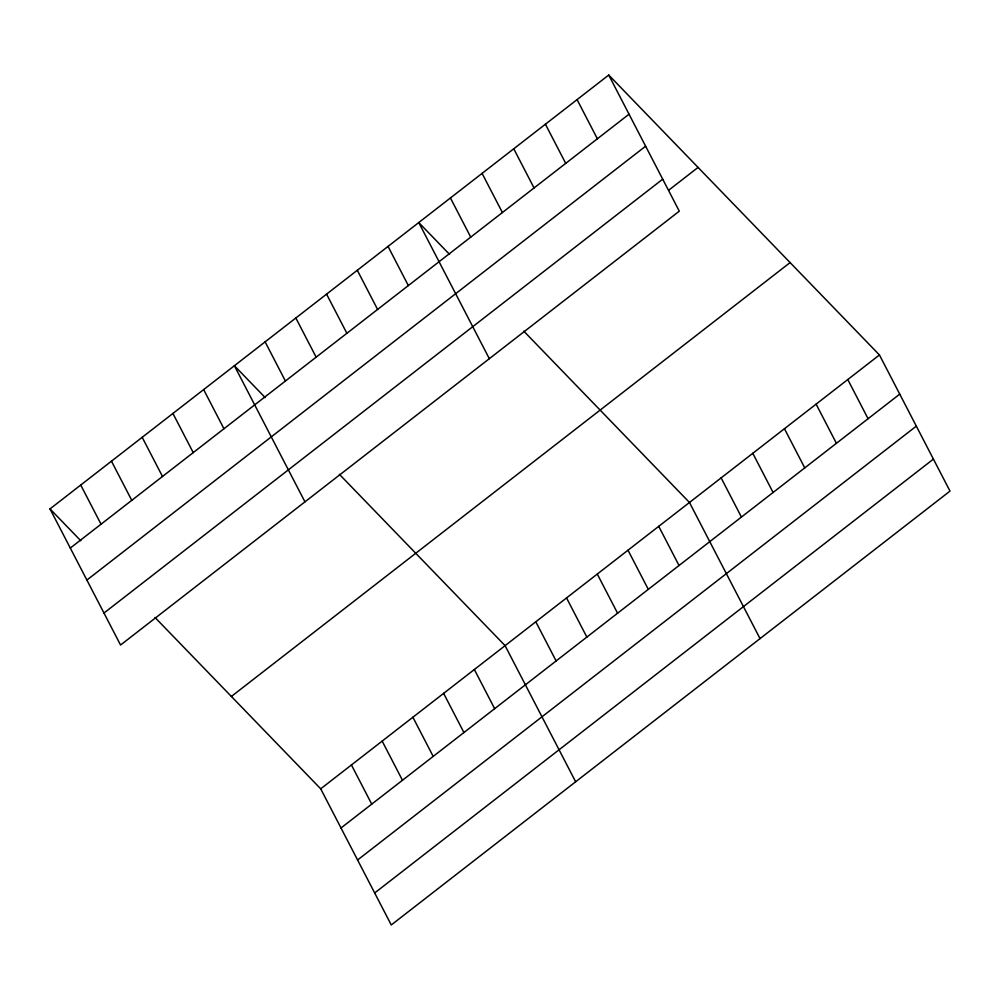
<?xml version="1.0" encoding="UTF-8"?>
<svg xmlns="http://www.w3.org/2000/svg" width="1000" height="1000" viewBox="0 0 1000 1000"><rect width="100%" height="100%" fill="white"/><g stroke="black" fill="none" stroke-linecap="round" stroke-linejoin="round"><path stroke-width="1.5" d="M608.737 75.037L679.3 211.175L120.562 645.037L50 508.9L608.737 75.037L879.438 354.963L950 491.1L391.262 924.963L320.7 788.825L155.025 617.5M70.3 548.062L629.038 114.2M86.888 580.062L645.625 146.2M103.975 613.038L662.712 179.175M668.838 190.113L698.062 167.413M231.375 696.45L790.1 262.587M320.7 788.825L879.438 354.963M341 827.987L899.737 394.137M357.587 859.987L916.325 426.138M374.675 892.962L933.413 459.1M449.6 254.438L418.762 222.55L489.325 358.688M523.787 331.15L689.463 502.475L760.037 638.612M265.225 397.612L234.387 365.725L304.95 501.863M339.4 474.325L505.087 645.65L575.65 781.787M50 508.9L80.838 540.788M847.775 379.55L868.075 418.713M816.112 404.137L836.413 443.3M784.45 428.725L804.75 467.887M577.075 99.625L597.375 138.787M752.788 453.3L773.088 492.475M545.413 124.213L565.712 163.375M721.125 477.887L741.425 517.062M513.75 148.787L534.05 187.963M482.088 173.375L502.388 212.55M658.737 526.337L679.038 565.513M450.425 197.963L470.725 237.138M628 550.2L648.3 589.362M597.275 574.062L617.575 613.225M388.038 246.412L408.338 285.575M566.538 597.925L586.85 637.087M357.3 270.275L377.6 309.438M535.812 621.788L556.112 660.95M326.575 294.137L346.875 333.3M295.837 318L316.15 357.163M474.35 669.513L494.65 708.675M265.113 341.863L285.413 381.025M443.625 693.375L463.925 732.537M412.887 717.237L433.188 756.4M203.65 389.588L223.95 428.75M382.163 741.1L402.463 780.263M172.925 413.45L193.225 452.612M351.425 764.963L371.737 804.125M142.188 437.312L162.488 476.475M111.463 461.175L131.762 500.337M80.725 485.037L101.037 524.2"/></g></svg>
